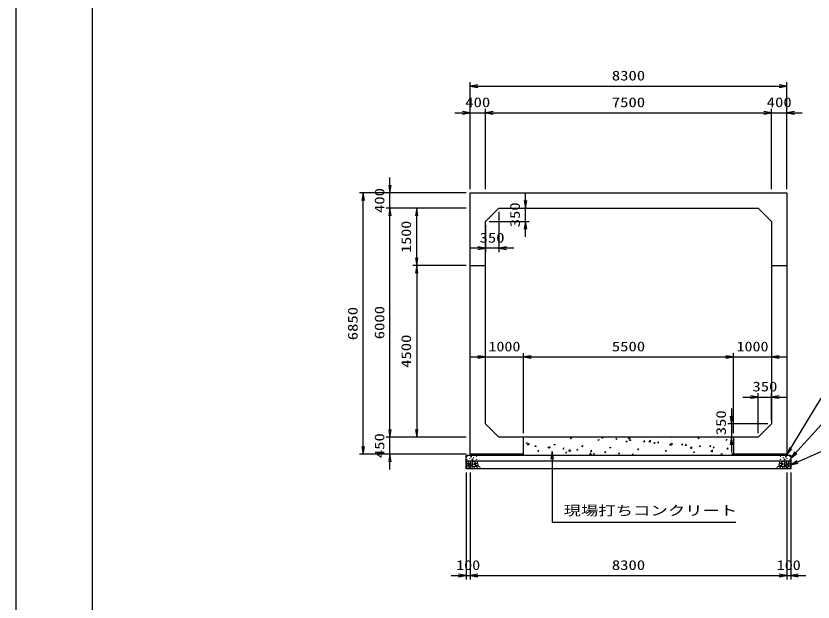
# Model space of a CAD drawing. Units: millimetres at full size. Extents: x 0 to 84100, y 0 to 59400.
# Drawn here: x 0 to 20886, y 28676 to 44038 of the extents above; entities that cross this region are included whole.
import ezdxf
from ezdxf.enums import TextEntityAlignment as Align

# ---------------------------------------------------------------- set-up
doc = ezdxf.new("R2010")
doc.units = ezdxf.units.MM
for name, color, linetype, lineweight in [('D-DCR-HCHn', 4, 'Continuous', 9), ('D-STR-DIM', 7, 'Continuous', 25), ('D-STR-STRn', 1, 'Continuous', 25), ('D-STR-TXT', 7, 'Continuous', 25), ('D-TTL', 2, 'Continuous', 25)]:
    doc.layers.add(name, color=color, linetype=linetype, lineweight=lineweight)
doc.styles.add('ＭＳ ゴシック', font='')
doc.styles.get('ＭＳ ゴシック').set_extended_font_data('MS Gothic')

# ---------------------------------------------------------------- blocks, each defined once
blk = doc.blocks.new('open_arrow')
at = {"color": 0, "linetype": 'Continuous', "lineweight": -2}
blk.add_lwpolyline([(7.5, 1.25), (0, 0), (7.5, -1.25)], dxfattribs=at)

msp = doc.modelspace()

# ---------------------------------------------------------------- linework, layer by layer
at = {"layer": 'D-DCR-HCHn'}
for p, q in [((13362.484, 32844.816), (13398.053, 32858.47)), ((13362.558, 32844.731), (13387.827, 32827.687)), ((13387.859, 32827.688), (13398.16, 32858.386)), ((13398.178, 32799.831), (13437.746, 32841.069)), ((13398.236, 32799.731), (13443.415, 32792.724)), ((13443.368, 32792.749), (13437.756, 32840.994)), ((13802.106, 33000), (13814.66, 32991.533)), ((13814.692, 32991.533), (13817.533, 33000)), ((14092.546, 32804.131), (14128.116, 32817.784)), ((14092.62, 32804.046), (14117.889, 32787.002)), ((14117.921, 32787.003), (14128.221, 32817.701)), ((14519.379, 32967.976), (14554.949, 32981.63)), ((14519.453, 32967.892), (14544.722, 32950.848)), ((14544.754, 32950.849), (14555.054, 32981.547)), ((15249.442, 32927.291), (15285.011, 32940.945)), ((15249.514, 32927.207), (15274.783, 32910.163)), ((15274.815, 32910.164), (15285.116, 32940.862)), ((15350.766, 32974.118), (15372.484, 33000)), ((15350.807, 32974.086), (15381.171, 32971.429)), ((15381.421, 32971.34), (15376.134, 33000)), ((15715.136, 32942.24), (15739.626, 32971.427)), ((15715.175, 32942.208), (15745.539, 32939.551)), ((15745.789, 32939.459), (15739.915, 32971.302)), ((15979.505, 32886.606), (16015.074, 32900.26)), ((15979.576, 32886.522), (16004.845, 32869.478)), ((16004.877, 32869.48), (16015.177, 32900.178)), ((16041.619, 32958.345), (16081.186, 32999.583)), ((16041.677, 32958.239), (16086.857, 32951.232)), ((16079.505, 32910.362), (16103.995, 32939.548)), ((16079.544, 32910.33), (16109.908, 32907.673)), ((16086.81, 32951.262), (16081.197, 32999.507)), ((16110.156, 32907.578), (16104.283, 32939.421)), ((16443.874, 32878.484), (16468.365, 32907.67)), ((16443.912, 32878.451), (16474.276, 32875.795)), ((16474.524, 32875.698), (16468.65, 32907.541)), ((16583.777, 32874.26), (16623.344, 32915.498)), ((16583.836, 32874.154), (16629.015, 32867.147)), ((16628.968, 32867.178), (16623.355, 32915.422)), ((16709.568, 32845.921), (16745.137, 32859.575)), ((16709.637, 32845.837), (16734.906, 32828.793)), ((16734.939, 32828.795), (16745.239, 32859.493)), ((16808.244, 32846.606), (16832.734, 32875.792)), ((16808.28, 32846.573), (16838.644, 32843.917)), ((16838.892, 32843.817), (16833.018, 32875.66)), ((17125.935, 32790.176), (17165.503, 32831.413)), ((17150.826, 33000), (17161.739, 32992.639)), ((17161.771, 32992.641), (17164.241, 33000)), ((17171.126, 32783.093), (17165.513, 32831.338)), ((17172.613, 32814.728), (17197.103, 32843.914)), ((17172.648, 32814.695), (17203.012, 32812.039)), ((17203.259, 32811.937), (17197.386, 32843.78)), ((17439.63, 32805.236), (17475.2, 32818.889)), ((17439.699, 32805.152), (17464.968, 32788.108)), ((17465, 32788.111), (17475.3, 32818.809)), ((17536.982, 32782.849), (17561.473, 32812.036)), ((17567.627, 32780.056), (17561.753, 32811.899)), ((17866.463, 32969.081), (17902.033, 32982.735)), ((17866.532, 32968.998), (17891.801, 32951.954)), ((17891.833, 32951.957), (17902.133, 32982.655)), ((18596.526, 32928.396), (18632.095, 32942.05)), ((18596.593, 32928.313), (18621.863, 32911.269)), ((18621.895, 32911.272), (18632.195, 32941.97)), ((13599.407, 32751.396), (13623.897, 32780.582)), ((13599.452, 32751.363), (13629.816, 32748.706)), ((13630.065, 32748.628), (13624.192, 32780.471)), ((13665.713, 32640.285), (13701.283, 32653.939)), ((13665.787, 32640.201), (13691.056, 32623.157)), ((13691.088, 32623.157), (13701.388, 32653.855)), ((13940.337, 32715.747), (13979.904, 32756.984)), ((13940.394, 32715.646), (13985.574, 32708.639)), ((13963.776, 32719.517), (13988.266, 32748.704)), ((13963.82, 32719.485), (13994.184, 32716.828)), ((13985.527, 32708.665), (13979.914, 32756.909)), ((13994.433, 32716.748), (13988.559, 32748.591)), ((14328.145, 32687.639), (14352.635, 32716.826)), ((14328.188, 32687.607), (14358.552, 32684.95)), ((14358.801, 32684.867), (14352.927, 32716.71)), ((14395.776, 32599.6), (14431.346, 32613.253)), ((14395.848, 32599.516), (14421.118, 32582.472)), ((14421.149, 32582.473), (14431.45, 32613.171)), ((14482.495, 32631.662), (14522.062, 32672.9)), ((14482.552, 32631.56), (14527.732, 32624.553)), ((14527.685, 32624.58), (14522.072, 32672.825)), ((14692.515, 32655.761), (14717.005, 32684.947)), ((14692.557, 32655.729), (14722.921, 32653.072)), ((14723.168, 32652.987), (14717.295, 32684.83)), ((14822.609, 32763.445), (14858.179, 32777.099)), ((14822.681, 32763.361), (14847.95, 32746.317)), ((14847.982, 32746.319), (14858.283, 32777.017)), ((15024.653, 32547.577), (15064.22, 32588.815)), ((15056.884, 32623.883), (15081.374, 32653.069)), ((15056.925, 32623.851), (15087.289, 32621.194)), ((15069.843, 32540.496), (15064.23, 32588.74)), ((15087.536, 32621.106), (15081.662, 32652.949)), ((15421.253, 32592.005), (15445.743, 32621.191)), ((15421.293, 32591.972), (15451.657, 32589.316)), ((15451.904, 32589.226), (15446.03, 32621.068)), ((15552.672, 32722.76), (15588.241, 32736.414)), ((15552.743, 32722.677), (15578.012, 32705.632)), ((15578.044, 32705.634), (15588.344, 32736.332)), ((15785.623, 32560.127), (15810.113, 32589.313)), ((15816.271, 32557.345), (15810.398, 32589.188)), ((16282.735, 32682.075), (16318.304, 32695.729)), ((16282.805, 32681.992), (16308.074, 32664.948)), ((16308.106, 32664.95), (16318.406, 32695.648)), ((17012.797, 32641.39), (17048.367, 32655.044)), ((17012.866, 32641.307), (17038.135, 32624.263)), ((17038.167, 32624.265), (17048.467, 32654.963)), ((17125.994, 32790.068), (17171.174, 32783.061)), ((17537.016, 32782.817), (17567.38, 32780.161)), ((17668.093, 32706.091), (17707.661, 32747.329)), ((17668.152, 32705.983), (17713.332, 32698.976)), ((17713.284, 32699.008), (17707.672, 32747.253)), ((17742.86, 32600.705), (17778.429, 32614.358)), ((17742.928, 32600.622), (17768.197, 32583.578)), ((17768.229, 32583.581), (17778.529, 32614.279)), ((17901.352, 32750.971), (17925.842, 32780.158)), ((17901.384, 32750.939), (17931.748, 32748.283)), ((17931.995, 32748.176), (17926.121, 32780.018)), ((18169.693, 32764.55), (18205.262, 32778.204)), ((18169.761, 32764.468), (18195.03, 32747.423)), ((18195.062, 32747.426), (18205.362, 32778.124)), ((18210.251, 32622.006), (18249.819, 32663.244)), ((18210.31, 32621.897), (18255.49, 32614.89)), ((18255.442, 32614.924), (18249.83, 32663.169)), ((18265.721, 32719.093), (18290.211, 32748.279)), ((18265.753, 32719.061), (18296.117, 32716.405)), ((18296.362, 32716.295), (18290.489, 32748.138)), ((18630.09, 32687.215), (18654.581, 32716.401)), ((18630.121, 32687.183), (18660.485, 32684.526)), ((18660.73, 32684.414), (18654.857, 32716.257)), ((15024.71, 32547.475), (15069.89, 32540.468)), ((15125.839, 32558.914), (15161.408, 32572.568)), ((15125.91, 32558.831), (15151.179, 32541.787)), ((15151.211, 32541.788), (15161.511, 32572.486)), ((15785.661, 32560.094), (15816.025, 32557.438)), ((15860.515, 32520), (15891.471, 32531.883)), ((15887.613, 32520), (15891.573, 32531.802)), ((16149.992, 32528.248), (16174.482, 32557.435)), ((16150.029, 32528.216), (16180.393, 32525.56)), ((16180.639, 32525.464), (16174.765, 32557.307)), ((16534.189, 32520), (16538.851, 32525.557)), ((16540.134, 32520), (16539.133, 32525.427)), ((18472.923, 32560.019), (18508.492, 32573.673)), ((18472.989, 32559.937), (18498.258, 32542.893)), ((18498.29, 32542.896), (18508.591, 32573.594)), ((18752.409, 32537.922), (18791.977, 32579.159)), ((18752.468, 32537.812), (18797.648, 32530.805)), ((18797.6, 32530.839), (18791.988, 32579.084))]:
    msp.add_line(p, q, dxfattribs=at)
for points in [[(11807.281, 32303.808), (11800.346, 32283.005), (11809.592, 32269.136), (11832.707, 32266.824), (11848.488, 32273.599), (11841.952, 32289.939), (11846.575, 32299.185), (11837.33, 32308.431), (11823.461, 32313.053)], [(11851.155, 32227.009), (11868.277, 32252.692), (11866.137, 32259.112), (11842.594, 32265.533), (11821.192, 32263.393), (11806.21, 32250.551), (11804.07, 32235.57), (11806.21, 32220.588), (11823.332, 32216.308)], [(11859.716, 32173.503), (11874.698, 32179.924), (11878.978, 32201.326), (11870.417, 32216.308), (11855.435, 32220.588), (11836.173, 32218.448), (11814.771, 32209.887), (11804.07, 32197.045), (11804.07, 32182.064), (11810.49, 32173.503), (11836.173, 32175.643)], [(11851.198, 32361.594), (11830.395, 32366.217), (11811.904, 32356.971), (11809.592, 32336.168), (11814.215, 32319.988), (11837.33, 32313.053), (11853.51, 32313.053), (11860.444, 32324.611), (11860.444, 32350.037)], [(11869.69, 32363.906), (11862.756, 32343.102), (11865.067, 32319.988), (11848.887, 32294.562), (11869.69, 32283.005), (11892.805, 32294.562), (11906.673, 32313.053), (11911.296, 32343.102), (11906.673, 32359.283), (11892.805, 32366.217)], [(11874.313, 32283.005), (11862.756, 32273.759), (11867.379, 32266.824), (11883.559, 32266.824), (11890.493, 32269.136), (11895.116, 32278.382), (11888.182, 32285.316)], [(11911.082, 32227.009), (11921.783, 32252.692), (11913.222, 32263.393), (11887.539, 32263.393), (11876.838, 32259.112), (11866.137, 32244.131), (11866.137, 32231.289), (11876.838, 32214.167), (11889.679, 32212.027)], [(11906.801, 32179.924), (11906.801, 32205.606), (11896.1, 32212.027), (11885.399, 32205.606), (11883.259, 32190.625), (11885.399, 32177.783), (11900.381, 32173.503)], [(11908.985, 32308.431), (11897.427, 32280.693), (11906.673, 32269.136), (11934.411, 32269.136), (11945.968, 32273.759), (11957.525, 32289.939), (11957.525, 32303.808), (11945.968, 32322.299), (11932.099, 32324.611)], [(11947.466, 32175.643), (11953.886, 32194.905), (11951.746, 32216.308), (11966.728, 32239.85), (11947.466, 32250.551), (11926.063, 32239.85), (11913.222, 32222.728), (11908.941, 32194.905), (11913.222, 32179.924), (11926.063, 32173.503)], [(11943.185, 32250.551), (11953.886, 32259.112), (11949.606, 32265.533), (11934.624, 32265.533), (11928.204, 32263.393), (11923.923, 32254.832), (11930.344, 32248.411)], [(11964.588, 32177.783), (11983.85, 32173.503), (12000.972, 32182.064), (12003.112, 32201.326), (12000.968, 32224.878), (11977.429, 32232.327), (11962.447, 32228.603), (11956.027, 32212.027), (11956.027, 32188.484)], [(12013.203, 32229.532), (11977.829, 32236.129), (11962.782, 32248.266), (11958.03, 32267.263), (11972.713, 32281.629), (12001.323, 32289.69), (12022.97, 32276.761), (12036.961, 32259.347), (12033.002, 32241.67)], [(11973.447, 32286.214), (11960.689, 32290.569), (11959.425, 32318.678), (11972.512, 32347.359), (11989.448, 32363.536), (12021.403, 32357.032), (12024.133, 32321.913), (12013.816, 32309.876), (11985.739, 32294.301)], [(12004.798, 32295.711), (12006.454, 32289.566), (12012.011, 32285.193), (12024.19, 32283.302), (12035.305, 32289.802), (12045.592, 32299.138), (12054.858, 32307.333), (12054.635, 32313.462), (12048.736, 32318.875), (12034.203, 32320.356), (12021.47, 32314.383), (12012.011, 32305.165), (12007.281, 32300.556)], [(12012.352, 32223.637), (12027.306, 32232.556), (12053.44, 32232.292), (12074.93, 32213.525), (12078.643, 32184.899), (12064.853, 32174.245), (12028.098, 32171.871), (12011.731, 32181.633), (12007.172, 32204.06)], [(12032.012, 32329.601), (12025.964, 32335.086), (12024.897, 32340.792), (12028.414, 32353.305), (12038.71, 32367.61), (12061.004, 32366.105), (12082.571, 32355.811), (12097.195, 32335.597), (12095.021, 32322.456), (12088.02, 32315.716), (12076.769, 32313.215), (12060.511, 32317.483), (12039.289, 32324.481)], [(12093.372, 32261.832), (12098.688, 32266.874), (12105.476, 32275.68), (12107.145, 32283.275), (12103.144, 32297.685), (12089.088, 32308.67), (12068.907, 32307.89), (12041.698, 32293.001), (12032.086, 32280.757), (12035.152, 32266.784), (12044.778, 32260.04), (12053.599, 32259.145), (12067.363, 32259.524), (12080.808, 32261.002)], [(12049.971, 32235.265), (12054.183, 32238.446), (12057.686, 32243.505), (12057.81, 32250.431), (12053.414, 32256.067), (12045.769, 32257.977), (12039.356, 32256.179), (12037.704, 32250.442), (12036.896, 32244.835), (12037.881, 32237.456), (12043.975, 32234.127)], [(12077.597, 32220.331), (12067.895, 32225.079), (12060.89, 32233.822), (12060.719, 32245.084), (12064.942, 32255.627), (12080.189, 32257.625), (12095.054, 32258.018), (12109.481, 32252.512), (12111.849, 32243.273), (12099.54, 32232.195), (12084.555, 32223.15)], [(12109.972, 32172.493), (12094.837, 32174.274), (12084.866, 32179.787), (12080.835, 32192.722), (12080.945, 32204.963), (12090.172, 32221.678), (12108.242, 32232.822), (12135.731, 32228.403), (12157.453, 32220.334), (12162.643, 32196.125), (12158.03, 32178.257), (12136.884, 32172.877)], [(19990.028, 32172.493), (20005.163, 32174.274), (20015.134, 32179.787), (20019.165, 32192.722), (20019.055, 32204.963), (20009.828, 32221.678), (19991.758, 32232.822), (19964.269, 32228.403), (19942.547, 32220.334), (19937.357, 32196.125), (19941.97, 32178.257), (19963.116, 32172.877)], [(20022.403, 32220.331), (20032.105, 32225.079), (20039.11, 32233.822), (20039.281, 32245.084), (20035.058, 32255.627), (20019.811, 32257.625), (20004.946, 32258.018), (19990.519, 32252.512), (19988.151, 32243.273), (20000.46, 32232.195), (20015.445, 32223.15)], [(20006.628, 32261.832), (20001.312, 32266.874), (19994.524, 32275.68), (19992.855, 32283.275), (19996.856, 32297.685), (20010.912, 32308.67), (20031.093, 32307.89), (20058.302, 32293.001), (20067.914, 32280.757), (20064.848, 32266.784), (20055.222, 32260.04), (20046.401, 32259.145), (20032.637, 32259.524), (20019.192, 32261.002)], [(20067.988, 32329.601), (20074.036, 32335.086), (20075.103, 32340.792), (20071.586, 32353.305), (20061.29, 32367.61), (20038.996, 32366.105), (20017.429, 32355.811), (20002.805, 32335.597), (20004.979, 32322.456), (20011.98, 32315.716), (20023.231, 32313.215), (20039.489, 32317.483), (20060.711, 32324.481)], [(20087.648, 32223.637), (20072.694, 32232.556), (20046.56, 32232.292), (20025.07, 32213.525), (20021.357, 32184.899), (20035.147, 32174.245), (20071.902, 32171.871), (20088.269, 32181.633), (20092.828, 32204.06)], [(20050.029, 32235.265), (20045.817, 32238.446), (20042.314, 32243.505), (20042.19, 32250.431), (20046.586, 32256.067), (20054.231, 32257.977), (20060.644, 32256.179), (20062.296, 32250.442), (20063.104, 32244.835), (20062.119, 32237.456), (20056.025, 32234.127)], [(20095.202, 32295.711), (20093.546, 32289.566), (20087.989, 32285.193), (20075.81, 32283.302), (20064.695, 32289.802), (20054.408, 32299.138), (20045.142, 32307.333), (20045.365, 32313.462), (20051.264, 32318.875), (20065.797, 32320.356), (20078.53, 32314.383), (20087.989, 32305.165), (20092.719, 32300.556)], [(20086.797, 32229.532), (20122.171, 32236.129), (20137.218, 32248.266), (20141.97, 32267.263), (20127.287, 32281.629), (20098.677, 32289.69), (20077.03, 32276.761), (20063.039, 32259.347), (20066.998, 32241.67)], [(20126.553, 32286.214), (20139.311, 32290.569), (20140.575, 32318.678), (20127.488, 32347.359), (20110.552, 32363.536), (20078.597, 32357.032), (20075.867, 32321.913), (20086.184, 32309.876), (20114.261, 32294.301)], [(20135.412, 32177.783), (20116.15, 32173.503), (20099.028, 32182.064), (20096.888, 32201.326), (20099.032, 32224.878), (20122.571, 32232.327), (20137.553, 32228.603), (20143.973, 32212.027), (20143.973, 32188.484)], [(20152.534, 32175.643), (20146.114, 32194.905), (20148.254, 32216.308), (20133.272, 32239.85), (20152.534, 32250.551), (20173.937, 32239.85), (20186.778, 32222.728), (20191.059, 32194.905), (20186.778, 32179.924), (20173.937, 32173.503)], [(20191.015, 32308.431), (20202.573, 32280.693), (20193.327, 32269.136), (20165.589, 32269.136), (20154.032, 32273.759), (20142.475, 32289.939), (20142.475, 32303.808), (20154.032, 32322.299), (20167.901, 32324.611)], [(20156.815, 32250.551), (20146.114, 32259.112), (20150.394, 32265.533), (20165.376, 32265.533), (20171.796, 32263.393), (20176.077, 32254.832), (20169.656, 32248.411)], [(20188.918, 32227.009), (20178.217, 32252.692), (20186.778, 32263.393), (20212.461, 32263.393), (20223.162, 32259.112), (20233.863, 32244.131), (20233.863, 32231.289), (20223.162, 32214.167), (20210.321, 32212.027)], [(20230.31, 32363.906), (20237.244, 32343.102), (20234.933, 32319.988), (20251.113, 32294.562), (20230.31, 32283.005), (20207.195, 32294.562), (20193.327, 32313.053), (20188.704, 32343.102), (20193.327, 32359.283), (20207.195, 32366.217)], [(20193.199, 32179.924), (20193.199, 32205.606), (20203.9, 32212.027), (20214.601, 32205.606), (20216.741, 32190.625), (20214.601, 32177.783), (20199.619, 32173.503)], [(20225.687, 32283.005), (20237.244, 32273.759), (20232.621, 32266.824), (20216.441, 32266.824), (20209.507, 32269.136), (20204.884, 32278.382), (20211.818, 32285.316)], [(20240.284, 32173.503), (20225.302, 32179.924), (20221.022, 32201.326), (20229.583, 32216.308), (20244.565, 32220.588), (20263.827, 32218.448), (20285.229, 32209.887), (20295.93, 32197.045), (20295.93, 32182.064), (20289.51, 32173.503), (20263.827, 32175.643)], [(20248.845, 32227.009), (20231.723, 32252.692), (20233.863, 32259.112), (20257.406, 32265.533), (20278.808, 32263.393), (20293.79, 32250.551), (20295.93, 32235.57), (20293.79, 32220.588), (20276.668, 32216.308)], [(20248.802, 32361.594), (20269.605, 32366.217), (20288.096, 32356.971), (20290.408, 32336.168), (20285.785, 32319.988), (20262.67, 32313.053), (20246.49, 32313.053), (20239.556, 32324.611), (20239.556, 32350.037)], [(20292.719, 32303.808), (20299.654, 32283.005), (20290.408, 32269.136), (20267.293, 32266.824), (20251.512, 32273.599), (20258.048, 32289.939), (20253.425, 32299.185), (20262.67, 32308.431), (20276.539, 32313.053)]]:
    msp.add_lwpolyline(points, close=True, dxfattribs=at)
for points in [[(11943.432, 32368.547), (11926.093, 32366.446), (11914.258, 32358.701), (11914.626, 32339.819), (11920.514, 32326.087), (11935.025, 32326.185), (11955.107, 32329.153), (11964.799, 32343.689), (11974.082, 32353.492), (11976.884, 32364.345), (11964.099, 32368.547), (11943.082, 32368.547)], [(20156.568, 32368.547), (20173.907, 32366.446), (20185.742, 32358.701), (20185.374, 32339.819), (20179.486, 32326.087), (20164.975, 32326.185), (20144.893, 32329.153), (20135.201, 32343.689), (20125.918, 32353.492), (20123.116, 32364.345), (20135.901, 32368.547), (20156.918, 32368.547)]]:
    msp.add_lwpolyline(points, dxfattribs=at)
for centre, radius in [((11816.091, 32486.145), 4.5), ((11817.803, 32405.879), 4.5), ((11893.437, 32438.641), 4.5), ((11925.004, 32486.145), 11.25), ((11959.996, 32414.955), 11.25), ((11991.563, 32462.459), 4.5), ((12067.197, 32495.221), 4.5), ((12068.909, 32414.955), 4.5), ((20031.091, 32414.955), 4.5), ((20032.803, 32495.221), 4.5), ((20108.437, 32462.459), 4.5), ((20140.004, 32414.955), 11.25), ((20174.996, 32486.145), 11.25), ((20206.563, 32438.641), 4.5), ((20282.197, 32405.879), 4.5), ((20283.909, 32486.145), 4.5)]:
    msp.add_circle(centre, radius, dxfattribs=at)
at = {"layer": 'D-STR-DIM'}
for p, q in [((11900, 39500), (11900, 42300)), ((11900, 42200), (20200, 42200)), ((20200, 39500), (20200, 42300)), ((11900, 39500), (11900, 41600)), ((12300, 39500), (12300, 41600)), ((12300, 39500), (12300, 41600)), ((19800, 39500), (19800, 41600)), ((19800, 39500), (19800, 41600)), ((20200, 39500), (20200, 41600)), ((11500, 41500), (12700, 41500)), ((12300, 41500), (19800, 41500)), ((19400, 41500), (20600, 41500)), ((9800, 38600), (9800, 39800)), ((11800, 39400), (9000, 39400)), ((9100, 32550), (9100, 39400)), ((11800, 39400), (9700, 39400)), ((13350, 38250), (13350, 39400)), ((11800, 39000), (9700, 39000)), ((11800, 39000), (9700, 39000)), ((9800, 33000), (9800, 39000)), ((11800, 39000), (10400, 39000)), ((10500, 37500), (10500, 39000)), ((12650, 38900), (12650, 37850)), ((12750, 39000), (13450, 39000)), ((12400, 38650), (13450, 38650)), ((12300, 38550), (12300, 37850)), ((13050, 37950), (11900, 37950)), ((11800, 37500), (10400, 37500)), ((11800, 37500), (10400, 37500)), ((10500, 37500), (10500, 33000)), ((11900, 35100), (13700, 35100)), ((13300, 33100), (13300, 35200)), ((13300, 33100), (13300, 35200)), ((13300, 35100), (18800, 35100)), ((18400, 35100), (20200, 35100)), ((18800, 33100), (18800, 35200)), ((18800, 33100), (18800, 35200)), ((19050, 34050), (20200, 34050)), ((19450, 33100), (19450, 34150)), ((19800, 33450), (19800, 34150)), ((18750, 33750), (18750, 32600)), ((9800, 32150), (9800, 33400)), ((19700, 33350), (18650, 33350)), ((11800, 33000), (9700, 33000)), ((11800, 33000), (9700, 33000)), ((11800, 33000), (10400, 33000)), ((19350, 33000), (18650, 33000)), ((11800, 32550), (9000, 32550)), ((11800, 32550), (9700, 32550)), ((11800, 32070), (11800, 29270)), ((11900, 32070), (11900, 29270)), ((11900, 32070), (11900, 29270)), ((20200, 32070), (20200, 29270)), ((20200, 32070), (20200, 29270)), ((20300, 32070), (20300, 29270)), ((11400, 29370), (12300, 29370)), ((11900, 29370), (20200, 29370)), ((19800, 29370), (20700, 29370))]:
    msp.add_line(p, q, dxfattribs=at)
at = {"layer": 'D-STR-STRn'}
for p, q in [((11900, 39400), (20200, 39400)), ((11900, 32550), (11900, 39400)), ((20200, 39400), (20200, 32550)), ((12300, 38650), (12650, 39000)), ((12650, 39000), (19450, 39000)), ((19450, 39000), (19800, 38650)), ((12300, 33350), (12300, 38650)), ((19800, 38650), (19800, 33350)), ((11900, 37500), (12300, 37500)), ((19800, 37500), (20200, 37500)), ((12650, 33000), (12300, 33350)), ((19800, 33350), (19450, 33000)), ((19450, 33000), (12650, 33000)), ((13300, 32520), (13300, 33000)), ((18800, 33000), (18800, 32520)), ((20300, 32520), (11800, 32520)), ((11800, 32170), (11800, 32520)), ((13300, 32550), (11900, 32550)), ((11900, 32550), (11900, 32520)), ((20200, 32550), (18800, 32550)), ((20200, 32550), (20200, 32520)), ((20300, 32520), (20300, 32170)), ((20300, 32370), (11800, 32370)), ((20300, 32170), (11800, 32170))]:
    msp.add_line(p, q, dxfattribs=at)
at = {"layer": 'D-STR-TXT'}
for points in [[(20200, 32535), (21100, 34020), (21300, 34020), (26367.513, 34020)], [(20300, 32445), (21100, 33320), (21300, 33320), (25003.046, 33320)], [(14050, 32620), (14050, 30770), (14250, 30770), (18862.69, 30770)], [(20300, 32270), (21100, 32620), (21300, 32620), (22629.442, 32620)]]:
    msp.add_lwpolyline(points, dxfattribs=at)
at = {"layer": 'D-TTL'}
for points in [[(0, 0), (84100, 0), (84100, 59400), (0, 59400)], [(2000, 2000), (82100, 2000), (82100, 57400), (2000, 57400)]]:
    msp.add_lwpolyline(points, close=True, dxfattribs=at)

# ---------------------------------------------------------------- block references
at = {"layer": 'D-STR-DIM', "xscale": 26.7, "yscale": 26.7}
for p in [(11900, 42200), (12300, 41500), (12300, 41500), (20200, 41500), (12650, 37950), (13300, 35100), (13300, 35100), (19800, 35100), (19800, 34050), (11900, 29370), (11900, 29370), (20300, 29370)]:
    msp.add_blockref('open_arrow', p, dxfattribs=at)
for p, rotation in [((20200, 42200), 180), ((11900, 41500), 180), ((19800, 41500), 180), ((19800, 41500), 180), ((9800, 39400), 90), ((9100, 39400), 270), ((13350, 39000), 90), ((9800, 39000), 270), ((9800, 39000), 270), ((10500, 39000), 270), ((13350, 38650), 270), ((12300, 37950), 180), ((10500, 37500), 90), ((10500, 37500), 270), ((12300, 35100), 180), ((18800, 35100), 180), ((18800, 35100), 180), ((19450, 34050), 180), ((18750, 33350), 90), ((9800, 33000), 90), ((9800, 33000), 90), ((10500, 33000), 90), ((18750, 33000), 270), ((9100, 32550), 90), ((9800, 32550), 270), ((11800, 29370), 180), ((20200, 29370), 180), ((20200, 29370), 180)]:
    msp.add_blockref('open_arrow', p, dxfattribs=dict(at, rotation=rotation))
at = {"layer": 'D-STR-TXT', "xscale": 26.7, "yscale": 26.7}
for p, rotation in [((14050, 32620), 270), ((20200, 32535), 58.8), ((20300, 32445), 47.6), ((20300, 32270), 23.6)]:
    msp.add_blockref('open_arrow', p, dxfattribs=dict(at, rotation=rotation))

# ---------------------------------------------------------------- texts
at = {"layer": 'D-STR-DIM', "style": 'ＭＳ ゴシック'}
for s, width, p in [('8300', 1.25, (16050, 42475)), ('400', 1.25, (12100, 41775)), ('7500', 1.25, (16050, 41775)), ('400', 1.25, (20000, 41775)), ('350', 1.25, (12475, 38225)), ('1000', 1.2, (12800, 35375)), ('5500', 1.25, (16050, 35375)), ('1000', 1.2, (19300, 35375)), ('350', 1.25, (19625, 34325)), ('100', 1.2, (11850, 29645)), ('8300', 1.25, (16050, 29645)), ('100', 1.2, (20250, 29645))]:
    msp.add_text(s, height=256.6, dxfattribs=dict(at, width=width)).set_placement(p, align=Align.MIDDLE_CENTER)
for s, width, p in [('400', 1.25, (9525, 39200)), ('350', 1.25, (13075, 38825)), ('1500', 1.2, (10225, 38250)), ('6850', 1.25, (8825, 35975)), ('6000', 1.25, (9525, 36000)), ('4500', 1.25, (10225, 35250)), ('350', 1.25, (18475, 33375)), ('450', 1.25, (9525, 32775))]:
    msp.add_text(s, height=256.6, rotation=90, dxfattribs=dict(at, width=width)).set_placement(p, align=Align.MIDDLE_CENTER)
at = {"layer": 'D-STR-TXT', "style": 'ＭＳ ゴシック', "width": 1.3}
msp.add_text('現場打ちコンクリート', height=256.6, dxfattribs=at).set_placement((14350, 30870), align=Align.BOTTOM_LEFT)

doc.saveas('drawing.dxf')
